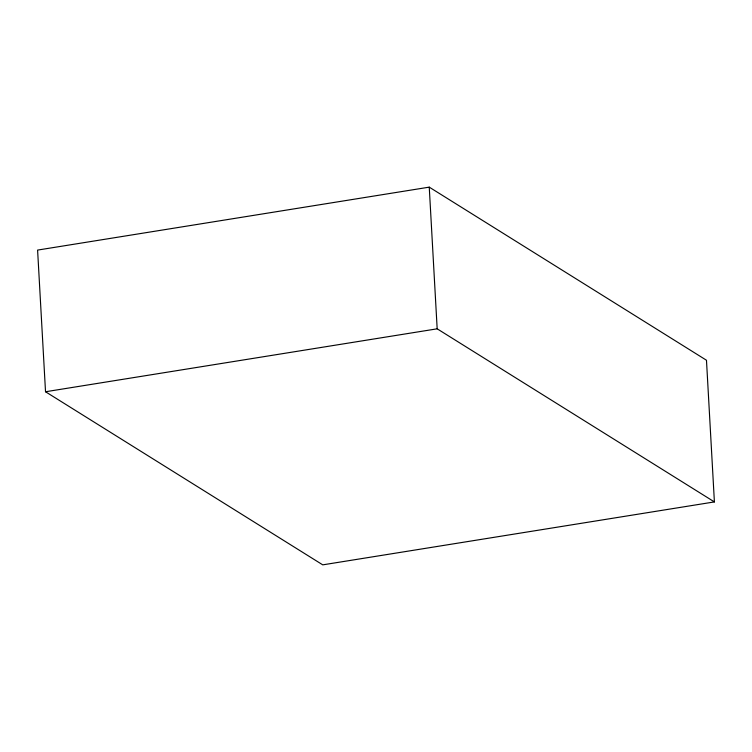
<?xml version="1.0" encoding="UTF-8"?>
<svg xmlns="http://www.w3.org/2000/svg" width="752" height="752" viewBox="0 0 752 752"><rect width="100%" height="100%" fill="white"/><g stroke="black" fill="none" stroke-linecap="round" stroke-linejoin="round"><path stroke-width="1.13" d="M429.251 187.145L37.6 250.087L45.524 391.754L322.749 564.855L714.4 501.913L706.476 360.246L429.251 187.145L437.175 328.812L714.4 501.913M45.524 391.754L437.175 328.812"/></g></svg>
